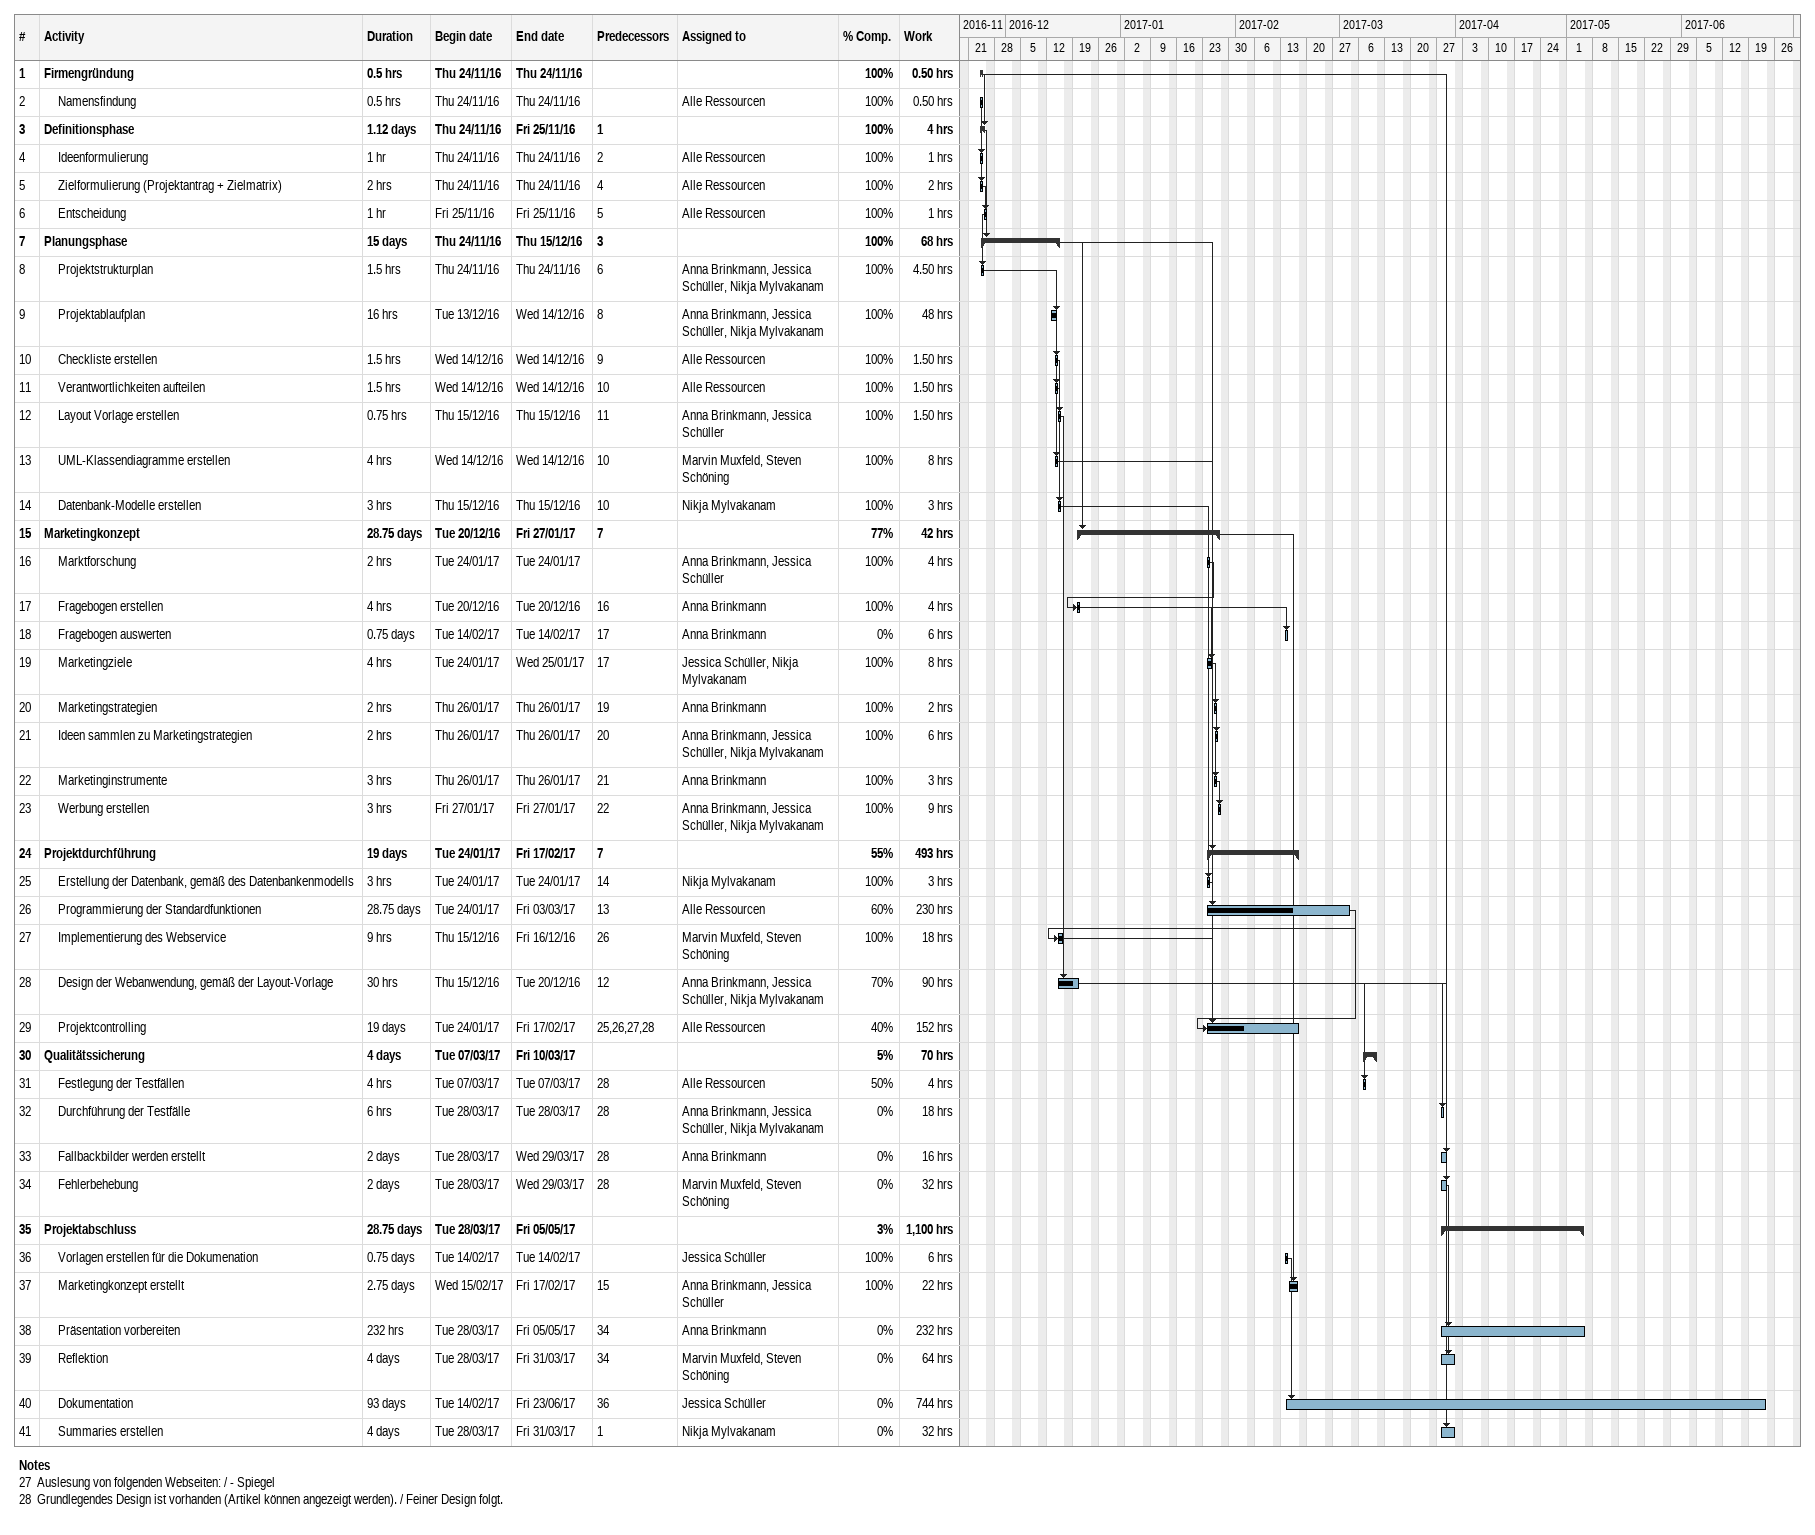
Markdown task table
| ID | Level | Task | Duration | Start | Finish | Predecessors | Resources | % complete | Work (h) |
|---|---|---|---|---|---|---|---|---|---|
| 1 | 1 | **Firmengründung** | 0.5h | 2016-11-24 | 2016-11-24 |  |  | 100 | 0.50 |
| 2 | 2 | Namensfindung | 0.5h | 2016-11-24 | 2016-11-24 |  | Alle Ressourcen | 100 | 0.50 |
| 3 | 1 | **Definitionsphase** | 1.12d | 2016-11-24 | 2016-11-25 | 1 |  | 100 | 4 |
| 4 | 2 | Ideenformulierung | 1h | 2016-11-24 | 2016-11-24 | 2 | Alle Ressourcen | 100 | 1 |
| 5 | 2 | Zielformulierung (Projektantrag + Zielmatrix) | 2h | 2016-11-24 | 2016-11-24 | 4 | Alle Ressourcen | 100 | 2 |
| 6 | 2 | Entscheidung | 1h | 2016-11-25 | 2016-11-25 | 5 | Alle Ressourcen | 100 | 1 |
| 7 | 1 | **Planungsphase** | 15d | 2016-11-24 | 2016-12-15 | 3 |  | 100 | 68 |
| 8 | 2 | Projektstrukturplan | 1.5h | 2016-11-24 | 2016-11-24 | 6 | Anna Brinkmann, Jessica Schüller, Nikja Mylvakanam | 100 | 4.50 |
| 9 | 2 | Projektablaufplan | 16h | 2016-12-13 | 2016-12-14 | 8 | Anna Brinkmann, Jessica Schüller, Nikja Mylvakanam | 100 | 48 |
| 10 | 2 | Checkliste erstellen | 1.5h | 2016-12-14 | 2016-12-14 | 9 | Alle Ressourcen | 100 | 1.50 |
| 11 | 2 | Verantwortlichkeiten aufteilen | 1.5h | 2016-12-14 | 2016-12-14 | 10 | Alle Ressourcen | 100 | 1.50 |
| 12 | 2 | Layout Vorlage erstellen | 0.75h | 2016-12-15 | 2016-12-15 | 11 | Anna Brinkmann, Jessica Schüller | 100 | 1.50 |
| 13 | 2 | UML-Klassendiagramme erstellen | 4h | 2016-12-14 | 2016-12-14 | 10 | Marvin Muxfeld, Steven Schöning | 100 | 8 |
| 14 | 2 | Datenbank-Modelle erstellen | 3h | 2016-12-15 | 2016-12-15 | 10 | Nikja Mylvakanam | 100 | 3 |
| 15 | 1 | **Marketingkonzept** | 28.75d | 2016-12-20 | 2017-01-27 | 7 |  | 77 | 42 |
| 16 | 2 | Marktforschung | 2h | 2017-01-24 | 2017-01-24 |  | Anna Brinkmann, Jessica Schüller | 100 | 4 |
| 17 | 2 | Fragebogen erstellen | 4h | 2016-12-20 | 2016-12-20 | 16 | Anna Brinkmann | 100 | 4 |
| 18 | 2 | Fragebogen auswerten | 0.75d | 2017-02-14 | 2017-02-14 | 17 | Anna Brinkmann | 0 | 6 |
| 19 | 2 | Marketingziele | 4h | 2017-01-24 | 2017-01-25 | 17 | Jessica Schüller, Nikja Mylvakanam | 100 | 8 |
| 20 | 2 | Marketingstrategien | 2h | 2017-01-26 | 2017-01-26 | 19 | Anna Brinkmann | 100 | 2 |
| 21 | 2 | Ideen sammlen zu Marketingstrategien | 2h | 2017-01-26 | 2017-01-26 | 20 | Anna Brinkmann, Jessica Schüller, Nikja Mylvakanam | 100 | 6 |
| 22 | 2 | Marketinginstrumente | 3h | 2017-01-26 | 2017-01-26 | 21 | Anna Brinkmann | 100 | 3 |
| 23 | 2 | Werbung erstellen | 3h | 2017-01-27 | 2017-01-27 | 22 | Anna Brinkmann, Jessica Schüller, Nikja Mylvakanam | 100 | 9 |
| 24 | 1 | **Projektdurchführung** | 19d | 2017-01-24 | 2017-02-17 | 7 |  | 55 | 493 |
| 25 | 2 | Erstellung der Datenbank, gemäß des Datenbankenmodells | 3h | 2017-01-24 | 2017-01-24 | 14 | Nikja Mylvakanam | 100 | 3 |
| 26 | 2 | Programmierung der Standardfunktionen | 28.75d | 2017-01-24 | 2017-03-03 | 13 | Alle Ressourcen | 60 | 230 |
| 27 | 2 | Implementierung des Webservice | 9h | 2016-12-15 | 2016-12-16 | 26 | Marvin Muxfeld, Steven Schöning | 100 | 18 |
| 28 | 2 | Design der Webanwendung, gemäß der Layout-Vorlage | 30h | 2016-12-15 | 2016-12-20 | 12 | Anna Brinkmann, Jessica Schüller, Nikja Mylvakanam | 70 | 90 |
| 29 | 2 | Projektcontrolling | 19d | 2017-01-24 | 2017-02-17 | 25, 26, 27, 28 | Alle Ressourcen | 40 | 152 |
| 30 | 1 | **Qualitätssicherung** | 4d | 2017-03-07 | 2017-03-10 |  |  | 5 | 70 |
| 31 | 2 | Festlegung der Testfällen | 4h | 2017-03-07 | 2017-03-07 | 28 | Alle Ressourcen | 50 | 4 |
| 32 | 2 | Durchführung der Testfälle | 6h | 2017-03-28 | 2017-03-28 | 28 | Anna Brinkmann, Jessica Schüller, Nikja Mylvakanam | 0 | 18 |
| 33 | 2 | Fallbackbilder werden erstellt | 2d | 2017-03-28 | 2017-03-29 | 28 | Anna Brinkmann | 0 | 16 |
| 34 | 2 | Fehlerbehebung | 2d | 2017-03-28 | 2017-03-29 | 28 | Marvin Muxfeld, Steven Schöning | 0 | 32 |
| 35 | 1 | **Projektabschluss** | 28.75d | 2017-03-28 | 2017-05-05 |  |  | 3 | 1100 |
| 36 | 2 | Vorlagen erstellen für die Dokumenation | 0.75d | 2017-02-14 | 2017-02-14 |  | Jessica Schüller | 100 | 6 |
| 37 | 2 | Marketingkonzept erstellt | 2.75d | 2017-02-15 | 2017-02-17 | 15 | Anna Brinkmann, Jessica Schüller | 100 | 22 |
| 38 | 2 | Präsentation vorbereiten | 232h | 2017-03-28 | 2017-05-05 | 34 | Anna Brinkmann | 0 | 232 |
| 39 | 2 | Reflektion | 4d | 2017-03-28 | 2017-03-31 | 34 | Marvin Muxfeld, Steven Schöning | 0 | 64 |
| 40 | 2 | Dokumentation | 93d | 2017-02-14 | 2017-06-23 | 36 | Jessica Schüller | 0 | 744 |
| 41 | 2 | Summaries erstellen | 4d | 2017-03-28 | 2017-03-31 | 1 | Nikja Mylvakanam | 0 | 32 |

Notes
- 27: Auslesung von folgenden Webseiten: / - Spiegel
- 28: Grundlegendes Design ist vorhanden (Artikel können angezeigt werden). / Feiner Design folgt.
